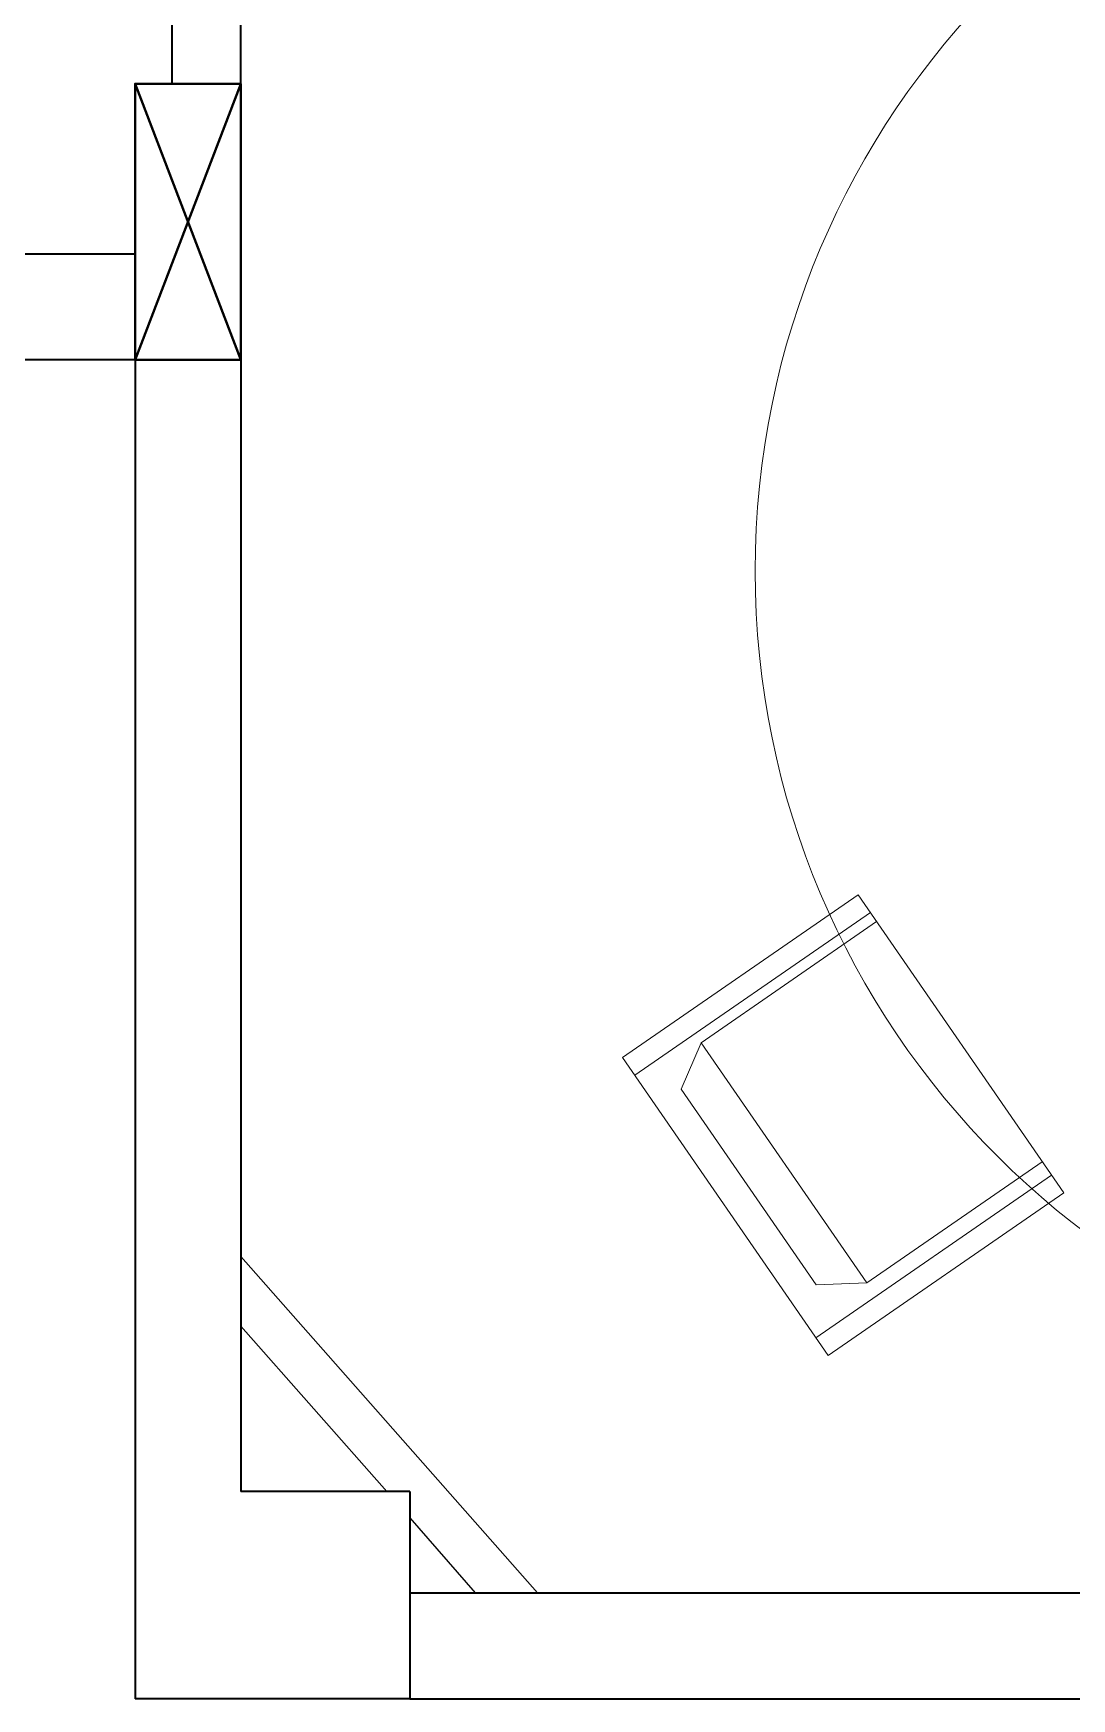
# Model space of a CAD drawing. Header units: inches. Extents: x -17070 to 527, y 504 to 2398.
# Drawn here: x -10485.413 to -10483.156, y 520.728 to 524.348 of the extents above; entities that cross this region are included whole.
import ezdxf

# ---------------------------------------------------------------- set-up
doc = ezdxf.new("R2010")
doc.units = ezdxf.units.IN
for name, color, linetype, lineweight in [('COL', 5, 'Continuous', 40), ('ELE-1', 105, 'Continuous', 40), ('furniture', 42, 'Continuous', 9), ('section', 1, 'Continuous', 35), ('wall', 7, 'Continuous', 30)]:
    doc.layers.add(name, color=color, linetype=linetype, lineweight=lineweight)
doc.layers.add('elevation', color=7, linetype='Continuous')

# ---------------------------------------------------------------- blocks, each defined once
blk = doc.blocks.new('A$C4AE13D6C')
at = {"layer": 'furniture', "color": 0, "lineweight": 18}
for p, q in [((-2.0616, -2.896, 0.2812), (-1.5494, -2.5427, 0.2812)), ((-1.6681, -3.4666, 0.2812), (-1.1558, -3.1133, 0.2812))]:
    blk.add_line(p, q, dxfattribs=at)
at = {"layer": 'furniture', "color": 0, "lineweight": 18, "elevation": 0.2812}
blk.add_lwpolyline([(-1.6415, -3.5052), (-2.0883, -2.8574), (-1.576, -2.5041), (-1.1292, -3.1519)], close=True, dxfattribs=at)
for points in [[(-1.536, -2.5621), (-1.9178, -2.8254), (-1.5577, -3.3476), (-1.1759, -3.0843)], [(-1.9178, -2.8254), (-1.9607, -2.9265), (-1.6675, -3.3517), (-1.5577, -3.3476)]]:
    blk.add_lwpolyline(points, dxfattribs=at)
at = {"layer": 'furniture', "color": 0, "lineweight": 18}
blk.add_circle((0, -1.8), 1.8, dxfattribs=at)

msp = doc.modelspace()

# ---------------------------------------------------------------- linework, layer by layer
at = {"layer": 'COL', "ltscale": 0.0005}
for p, q in [((-10484.96214, 523.63797), (-10485.19214, 524.23797)), ((-10485.19214, 523.63797), (-10484.96214, 524.23797)), ((-10484.96214, 523.63797), (-10484.96214, 524.23797))]:
    msp.add_line(p, q, dxfattribs=at)
msp.add_lwpolyline([(-10484.96214, 524.23797), (-10485.19214, 524.23797), (-10485.19214, 523.63797), (-10484.96214, 523.63797)], dxfattribs=at)
at = {"layer": 'ELE-1', "ltscale": 0.0005}
msp.add_line((-10485.19214, 523.63797), (-10485.19214, 523.63797), dxfattribs=at)
at = {"layer": 'elevation', "ltscale": 0.0005}
for p, q in [((-10484.96214, 521.68885), (-10484.31709, 520.95797)), ((-10484.96214, 521.53772), (-10484.64463, 521.17797)), ((-10484.59492, 521.12104), (-10484.45252, 520.95797))]:
    msp.add_line(p, q, dxfattribs=at)
at = {"layer": 'section', "ltscale": 0.0005}
for p, q in [((-10484.96214, 524.23797), (-10484.96214, 526.17797)), ((-10485.11214, 524.45797), (-10485.11214, 524.23797)), ((-10485.19214, 523.86797), (-10487.05464, 523.86797)), ((-10485.19214, 523.63797), (-10487.05464, 523.63797)), ((-10485.19214, 523.63797), (-10485.19214, 520.72797)), ((-10484.96214, 523.63797), (-10484.96214, 521.17797)), ((-10484.59492, 521.17797), (-10484.96214, 521.17797)), ((-10484.59492, 521.17797), (-10484.59492, 520.72797)), ((-10484.59492, 520.95797), (-10478.74214, 520.95797)), ((-10484.59492, 520.72797), (-10485.19214, 520.72797)), ((-10484.59492, 520.72797), (-10478.74214, 520.72797))]:
    msp.add_line(p, q, dxfattribs=at)

# ---------------------------------------------------------------- block references
at = {"layer": 'wall', "ltscale": 0.0005}
msp.add_blockref('A$C4AE13D6C', (-10482.04387, 524.97911, -0.5625), dxfattribs=at)

doc.saveas('drawing.dxf')
